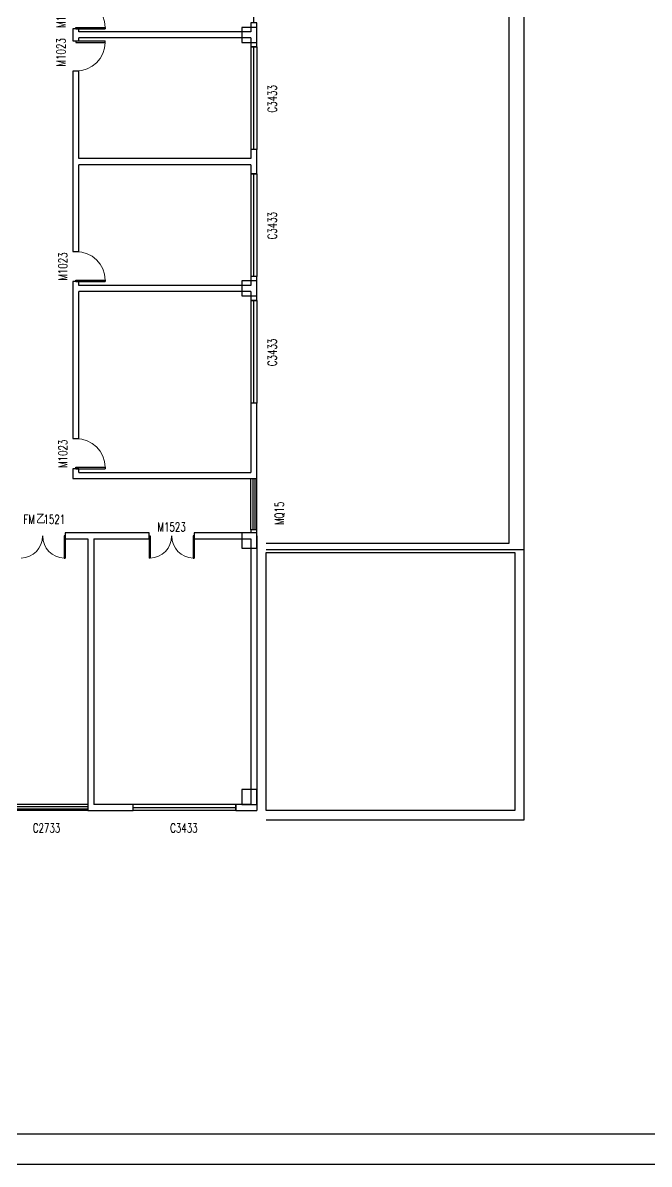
# Model space of a CAD drawing. Header units: inches. Extents: x -867 to 118033, y 1038912 to 1123012.
# Drawn here: x 76525 to 97279, y 1038912 to 1076723 of the extents above; entities that cross this region are included whole.
import ezdxf

# ---------------------------------------------------------------- set-up
doc = ezdxf.new("R2010")
doc.units = ezdxf.units.IN
doc.header["$MEASUREMENT"] = 0
for name, color, linetype in [('COLUMN', 10, 'Continuous'), ('DOOR_FIRE', 10, 'Continuous'), ('DOOR_FIRE_TEXT', 10, 'Continuous'), ('WALL', 10, 'Continuous'), ('WINDOW', 10, 'Continuous'), ('WINDOW_TEXT', 10, 'Continuous')]:
    doc.layers.add(name, color=color, linetype=linetype)
doc.styles.add('_TCH_WINDOW', font='SIMPLEX', dxfattribs={"bigfont": 'GBCBIG'})

msp = doc.modelspace()

# ---------------------------------------------------------------- linework, layer by layer
at = {"color": 7}
msp.add_line((-867, 1038912), (118033, 1038912), dxfattribs=at)
msp.add_lwpolyline([(117033, 1039912), (117033, 1122012), (1633, 1122012), (1633, 1039912)], close=True, dxfattribs=at)
for points in [[(84583, 1059273), (93133, 1059273), (93133, 1102073), (84583, 1102073)], [(84583, 1101573), (92633, 1101573), (92633, 1059473), (84583, 1059473)]]:
    msp.add_lwpolyline(points, dxfattribs=at)
at = {"layer": 'COLUMN', "color": 2, "ltscale": 3}
for points in [[(84283, 1076073), (84283, 1076573), (83783, 1076573), (83783, 1076073)], [(84283, 1067673), (84283, 1068173), (83783, 1068173), (83783, 1067673)], [(84283, 1059323), (84283, 1059823), (83783, 1059823), (83783, 1059323)], [(84283, 1050823), (84283, 1051323), (83783, 1051323), (83783, 1050823)]]:
    msp.add_lwpolyline(points, close=True, dxfattribs=at)
at = {"layer": 'DOOR_FIRE', "color": 7}
for p, q in [((77933, 1059723), (77895, 1059723)), ((77895, 1059723), (77895, 1058991)), ((77933, 1059723), (77933, 1058991)), ((77895, 1058991), (77933, 1058991))]:
    msp.add_line(p, q, dxfattribs=at)
at = {"layer": 'DOOR_FIRE', "color": 7, "lineweight": 13}
for centre, start, end in [((76451, 1059723), 271.4693, 0), ((77914, 1059723), 180, 268.5307)]:
    msp.add_arc(centre, 731, start, end, dxfattribs=at)
at = {"layer": 'WALL', "color": 2}
for p, q in [((78183, 1076523), (78183, 1076323)), ((78383, 1076523), (78183, 1076523)), ((78383, 1076423), (78383, 1076523)), ((84283, 1076723), (84083, 1076723)), ((84083, 1076723), (84083, 1076423)), ((84283, 1076323), (84283, 1076723)), ((78183, 1076323), (78183, 1076123)), ((78183, 1076123), (78383, 1076123)), ((84083, 1076423), (78383, 1076423)), ((78383, 1076123), (78383, 1076223)), ((84083, 1076223), (78383, 1076223)), ((84083, 1076223), (84083, 1075923)), ((84283, 1075923), (84283, 1076323)), ((84083, 1075923), (84283, 1075923)), ((78383, 1075123), (78183, 1075123)), ((78183, 1075123), (78183, 1072123)), ((78383, 1072223), (78383, 1075123)), ((84283, 1072523), (84083, 1072523)), ((84083, 1072523), (84083, 1072223)), ((84283, 1072123), (84283, 1072523)), ((78183, 1072123), (78183, 1069149)), ((84083, 1072223), (78383, 1072223)), ((84083, 1072023), (78383, 1072023)), ((78383, 1069149), (78383, 1072023)), ((84083, 1072023), (84083, 1071723)), ((84283, 1071723), (84283, 1072123)), ((84083, 1071723), (84283, 1071723)), ((78183, 1069149), (78383, 1069149)), ((78383, 1068149), (78183, 1068149)), ((78183, 1068149), (78183, 1067923)), ((78383, 1068023), (78383, 1068149)), ((84083, 1068323), (84083, 1068023)), ((84283, 1068323), (84083, 1068323)), ((84283, 1067923), (84283, 1068323)), ((78183, 1067923), (78183, 1062949)), ((84083, 1068023), (78383, 1068023)), ((78383, 1062949), (78383, 1067823)), ((84083, 1067823), (78383, 1067823)), ((84083, 1067823), (84083, 1067523)), ((84283, 1067523), (84283, 1067923)), ((84083, 1067523), (84283, 1067523)), ((84283, 1064123), (84083, 1064123)), ((84083, 1064123), (84083, 1061823)), ((84283, 1061723), (84283, 1064123)), ((78183, 1062949), (78383, 1062949)), ((78183, 1061949), (78183, 1061623)), ((78383, 1061949), (78183, 1061949)), ((78383, 1061823), (78383, 1061949)), ((78383, 1061823), (84083, 1061823)), ((84283, 1061623), (84283, 1061723)), ((78183, 1061623), (84083, 1061623)), ((84083, 1061623), (84283, 1061623)), ((84283, 1059923), (84083, 1059923)), ((84083, 1059923), (84083, 1059823)), ((84283, 1059723), (84283, 1059923)), ((77933, 1059823), (77933, 1059623)), ((78783, 1059823), (77933, 1059823)), ((77933, 1059623), (78683, 1059623)), ((78683, 1059623), (78683, 1050823)), ((80708, 1059823), (78783, 1059823)), ((78883, 1059623), (80708, 1059623)), ((78883, 1059623), (78883, 1050823)), ((80708, 1059623), (80708, 1059823)), ((82208, 1059823), (82208, 1059623)), ((84083, 1059823), (82208, 1059823)), ((82208, 1059623), (84083, 1059623)), ((84083, 1059623), (84083, 1050823)), ((84283, 1059723), (84283, 1050623)), ((78683, 1050823), (78683, 1050623)), ((80183, 1050823), (78883, 1050823)), ((80183, 1050623), (80183, 1050823)), ((84083, 1050823), (83583, 1050823)), ((83583, 1050823), (83583, 1050623)), ((78683, 1050623), (78783, 1050623)), ((78783, 1050623), (80183, 1050623)), ((83583, 1050623), (84283, 1050623))]:
    msp.add_line(p, q, dxfattribs=at)
at = {"layer": 'WINDOW', "color": 4}
for p, q in [((84183, 1076723), (84183, 1080123)), ((84283, 1075923), (84083, 1075923)), ((84083, 1075923), (84083, 1072523)), ((84183, 1072523), (84183, 1075923)), ((84283, 1075923), (84283, 1072523)), ((84283, 1072523), (84083, 1072523)), ((84083, 1071723), (84083, 1068323)), ((84283, 1071723), (84083, 1071723)), ((84183, 1068323), (84183, 1071723)), ((84283, 1071723), (84283, 1068323)), ((84283, 1068323), (84083, 1068323)), ((84283, 1067523), (84083, 1067523)), ((84083, 1067523), (84083, 1064123)), ((84183, 1064123), (84183, 1067523)), ((84283, 1067523), (84283, 1064123)), ((84283, 1064123), (84083, 1064123)), ((80183, 1050623), (80183, 1050823)), ((83583, 1050823), (80183, 1050823)), ((83583, 1050623), (83583, 1050823)), ((80183, 1050723), (83583, 1050723)), ((83583, 1050623), (80183, 1050623))]:
    msp.add_line(p, q, dxfattribs=at)
at = {"layer": 'WINDOW', "color": 7}
for p, q in [((78283, 1076573), (79258, 1076573)), ((78283, 1076523), (78283, 1076573)), ((78283, 1076523), (79258, 1076523)), ((79258, 1076573), (79258, 1076523)), ((78283, 1076123), (79258, 1076123)), ((78283, 1076123), (78283, 1076073)), ((79258, 1076073), (79258, 1076123)), ((78283, 1076073), (79258, 1076073)), ((78283, 1068199), (79258, 1068199)), ((78283, 1068149), (78283, 1068199)), ((78283, 1068149), (79258, 1068149)), ((79258, 1068199), (79258, 1068149)), ((78283, 1061999), (79258, 1061999)), ((78283, 1061949), (78283, 1061999)), ((78283, 1061949), (79258, 1061949)), ((79258, 1061999), (79258, 1061949)), ((84083, 1059923), (84083, 1061623)), ((84149, 1061623), (84149, 1059923)), ((84216, 1061623), (84216, 1059923)), ((84283, 1059923), (84283, 1061623)), ((80708, 1059723), (80745, 1059723)), ((80708, 1059723), (80708, 1058991)), ((80745, 1059723), (80745, 1058991)), ((82208, 1059723), (82170, 1059723)), ((82170, 1059723), (82170, 1058991)), ((82208, 1059723), (82208, 1058991)), ((80745, 1058991), (80708, 1058991)), ((82170, 1058991), (82208, 1058991)), ((78683, 1050823), (75983, 1050823)), ((75983, 1050756), (78683, 1050756)), ((75983, 1050689), (78683, 1050689)), ((78683, 1050623), (75983, 1050623))]:
    msp.add_line(p, q, dxfattribs=at)
at = {"layer": 'WINDOW', "color": 7, "lineweight": 13}
for centre, radius, start, end in [((78283, 1076548), 975, 1.4693, 90), ((78283, 1076098), 975, 270, 358.5307), ((78283, 1068174), 975, 1.4693, 90), ((78283, 1061974), 975, 1.4693, 90), ((80726, 1059723), 731, 271.4693, 0), ((82189, 1059723), 731, 180, 268.5307)]:
    msp.add_arc(centre, radius, start, end, dxfattribs=at)
at = {"layer": 'WINDOW_TEXT', "color": 7}
for points in [[(84583, 1050323), (93133, 1050323), (93133, 1059273)], [(92833, 1050623), (84583, 1050623), (84583, 1059173), (92833, 1059173), (92833, 1050623)]]:
    msp.add_lwpolyline(points, dxfattribs=at)

# ---------------------------------------------------------------- texts
at = {"layer": 'DOOR_FIRE_TEXT', "color": 7, "style": '_TCH_WINDOW', "width": 0.705882}
for s, p in [('FM', (76545, 1060123)), ('1521', (77210, 1060123))]:
    msp.add_text(s, height=297.5, dxfattribs=at).set_placement(p)
at = {"layer": 'DOOR_FIRE_TEXT', "color": 7, "style": '_TCH_WINDOW'}
msp.add_text('乙', height=338, dxfattribs=at).set_placement((76965, 1060123))
at = {"layer": 'WINDOW', "color": 7, "style": '_TCH_WINDOW', "width": 0.705882}
for s, p in [('M1023', (77935, 1076553)), ('M1023', (77939, 1075277)), ('C3433', (84937, 1073748)), ('C3433', (84937, 1069548)), ('M1023', (78000, 1068179)), ('C3433', (84937, 1065348)), ('M1023', (78000, 1061979))]:
    msp.add_text(s, height=297.5, rotation=90, dxfattribs=at).set_placement(p)
for s, p in [('M1523', (80988, 1059875)), ('C2733', (76858, 1049901)), ('C3433', (81408, 1049901))]:
    msp.add_text(s, height=297.5, dxfattribs=at).set_placement(p)
at = {"layer": 'WINDOW_TEXT', "color": 7, "style": '_TCH_WINDOW', "width": 0.705882}
msp.add_text('MQ15', height=297.5, rotation=90, dxfattribs=at).set_placement((85172, 1060086))

doc.saveas('drawing.dxf')
